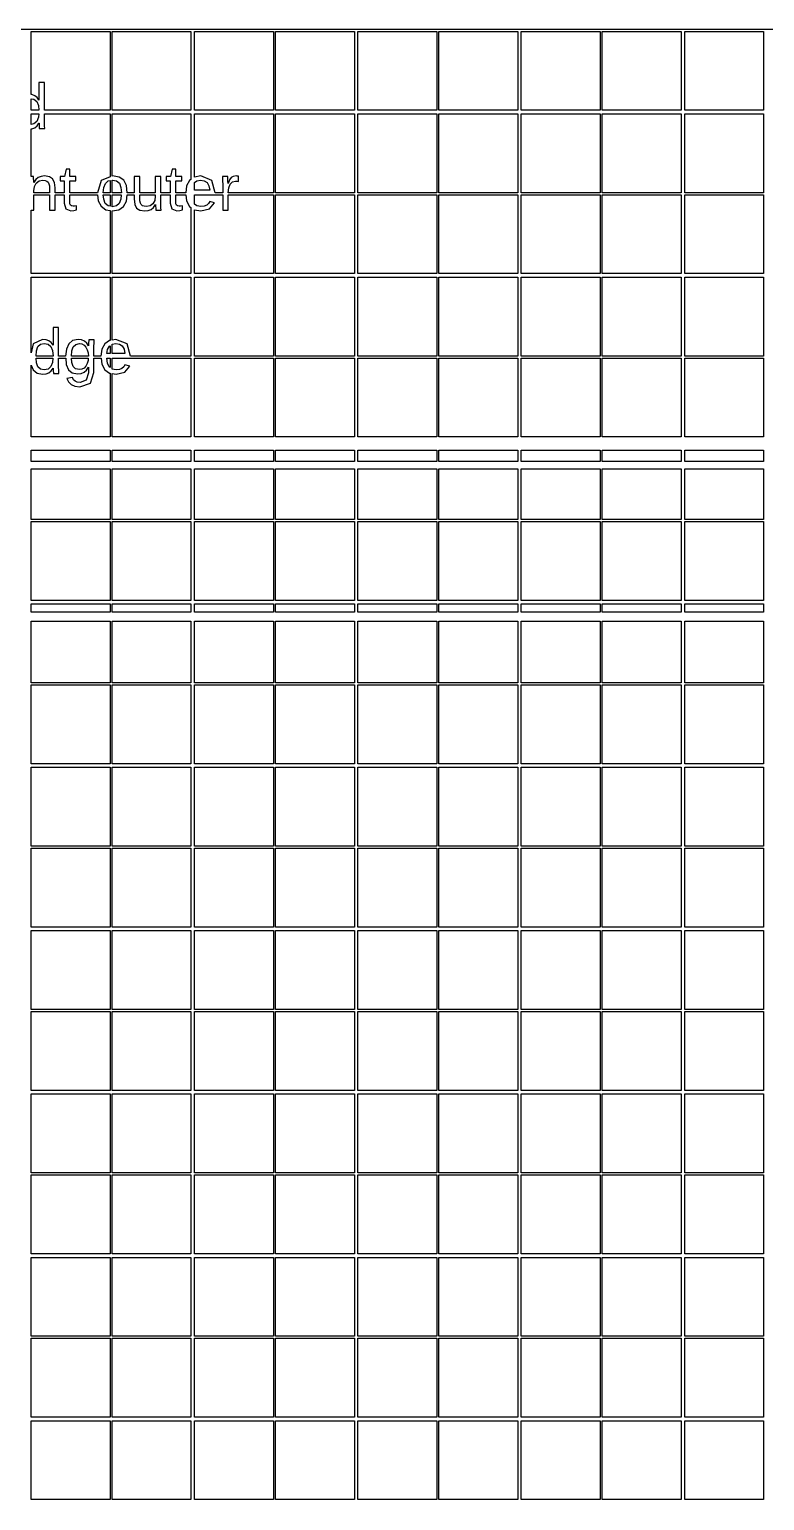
# Model space of a CAD drawing. Extents: x -185 to 185, y -185 to 185.
# Drawn here: x -140 to -95, y 95 to 185.1 of the extents above; entities that cross this region are included whole.
import ezdxf

# ---------------------------------------------------------------- set-up
doc = ezdxf.new("R2010")
doc.units = 0
doc.layers.get('0').update_dxf_attribs({"linetype": 'CONTINUOUS'})

msp = doc.modelspace()

# ---------------------------------------------------------------- linework, layer by layer
for points in [[(185, -185), (185.06, -185), (185.06, 185), (185, 185), (185, 185.06), (-185, 185.06), (-185, 185), (-185.06, 185), (-185.06, -185), (-185, -185), (-185, -185.06), (185, -185.06)], [(-139.078, 181.812), (-139.42, 181.812), (-139.42, 180.96), (-139.416, 180.73), (-139.42, 180.73), (-139.53, 180.891), (-139.671, 181.002), (-139.846, 181.066), (-139.89, 181.07), (-139.89, 184.94), (-135.06, 184.94), (-135.06, 180.11), (-139.078, 180.11)], [(-134.94, 184.94), (-130.11, 184.94), (-130.11, 180.11), (-134.94, 180.11)], [(-129.89, 184.94), (-125.06, 184.94), (-125.06, 180.11), (-129.89, 180.11)], [(-124.94, 184.94), (-120.11, 184.94), (-120.11, 180.11), (-124.94, 180.11)], [(-119.89, 184.94), (-115.06, 184.94), (-115.06, 180.11), (-119.89, 180.11)], [(-114.94, 184.94), (-110.11, 184.94), (-110.11, 180.11), (-114.94, 180.11)], [(-109.89, 184.94), (-105.06, 184.94), (-105.06, 180.11), (-109.89, 180.11)], [(-104.94, 184.94), (-100.11, 184.94), (-100.11, 180.11), (-104.94, 180.11)], [(-99.89, 184.94), (-95.06, 184.94), (-95.06, 180.11), (-99.89, 180.11)], [(-139.89, 180.819), (-139.721, 180.787), (-139.551, 180.645), (-139.453, 180.4), (-139.426, 180.11), (-139.89, 180.11)], [(-138.421, 175.364), (-138.46, 175.696), (-138.578, 175.919), (-138.78, 176.045), (-139.073, 176.087), (-139.284, 176.065), (-139.457, 175.999), (-139.603, 175.879), (-139.73, 175.698), (-139.735, 175.698), (-139.739, 175.824), (-139.742, 175.902), (-139.745, 175.953), (-139.747, 175.998), (-139.749, 176.032), (-139.75, 176.049), (-139.89, 176.049), (-139.89, 178.974), (-139.847, 178.978), (-139.672, 179.042), (-139.531, 179.156), (-139.42, 179.325), (-139.413, 179.325), (-139.411, 179.238), (-139.406, 179.135), (-139.399, 179.045), (-139.394, 178.995), (-139.067, 178.995), (-139.076, 179.152), (-139.078, 179.418), (-139.078, 179.89), (-135.06, 179.89), (-135.06, 176.035), (-135.614, 175.821), (-135.834, 175.06), (-137.531, 175.06), (-137.531, 175.8), (-137.151, 175.8), (-137.151, 176.049), (-137.531, 176.049), (-137.531, 176.509), (-137.759, 176.509), (-137.859, 176.049), (-138.11, 176.049), (-138.11, 175.8), (-137.872, 175.8), (-137.872, 175.06), (-138.421, 175.06)], [(-139.89, 179.89), (-139.434, 179.89), (-139.453, 179.679), (-139.551, 179.422), (-139.722, 179.271), (-139.89, 179.237)], [(-134.064, 175.497), (-134.231, 175.828), (-134.515, 176.022), (-134.924, 176.087), (-134.94, 176.081), (-134.94, 179.89), (-130.11, 179.89), (-130.11, 175.878), (-130.198, 175.816), (-130.377, 175.485), (-130.433, 175.06), (-131.044, 175.06), (-131.044, 175.8), (-130.664, 175.8), (-130.664, 176.049), (-131.044, 176.049), (-131.044, 176.509), (-131.272, 176.509), (-131.373, 176.049), (-131.623, 176.049), (-131.623, 175.8), (-131.386, 175.8), (-131.386, 175.06), (-131.952, 175.06), (-131.952, 176.049), (-132.294, 176.049), (-132.294, 175.06), (-133.249, 175.06), (-133.249, 176.049), (-133.592, 176.049), (-133.592, 175.06), (-134.013, 175.06)], [(-128.838, 175.814), (-129.517, 176.087), (-129.89, 176.022), (-129.89, 179.89), (-125.06, 179.89), (-125.06, 175.06), (-127.827, 175.06), (-127.827, 175.066), (-127.799, 175.368), (-127.715, 175.591), (-127.578, 175.728), (-127.391, 175.774), (-127.288, 175.769), (-127.208, 175.755), (-127.208, 176.068), (-127.278, 176.082), (-127.347, 176.087), (-127.519, 176.063), (-127.647, 175.99), (-127.747, 175.852), (-127.835, 175.63), (-127.843, 175.63), (-127.846, 175.77), (-127.858, 176.049), (-128.181, 176.049), (-128.172, 175.798), (-128.169, 175.571), (-128.169, 175.06), (-128.63, 175.06)], [(-124.94, 179.89), (-120.11, 179.89), (-120.11, 175.06), (-124.94, 175.06)], [(-119.89, 179.89), (-115.06, 179.89), (-115.06, 175.06), (-119.89, 175.06)], [(-114.94, 179.89), (-110.11, 179.89), (-110.11, 175.06), (-114.94, 175.06)], [(-109.89, 179.89), (-105.06, 179.89), (-105.06, 175.06), (-109.89, 175.06)], [(-104.94, 179.89), (-100.11, 179.89), (-100.11, 175.06), (-104.94, 175.06)], [(-99.89, 179.89), (-95.06, 179.89), (-95.06, 175.06), (-99.89, 175.06)], [(-139.72, 175.185), (-139.684, 175.452), (-139.578, 175.654), (-139.409, 175.781), (-139.188, 175.823), (-139.04, 175.811), (-138.932, 175.774), (-138.857, 175.709), (-138.805, 175.612), (-138.775, 175.478), (-138.765, 175.297), (-138.765, 175.06), (-139.72, 175.06)], [(-135.452, 175.386), (-135.352, 175.638), (-135.176, 175.785), (-135.06, 175.808), (-135.06, 175.06), (-135.482, 175.06)], [(-134.94, 175.83), (-134.918, 175.835), (-134.663, 175.786), (-134.493, 175.642), (-134.399, 175.391), (-134.37, 175.06), (-134.94, 175.06)], [(-129.89, 175.688), (-129.746, 175.793), (-129.523, 175.835), (-129.297, 175.797), (-129.13, 175.686), (-129.02, 175.493), (-128.965, 175.212), (-129.89, 175.212)], [(-139.89, 173.995), (-139.72, 173.995), (-139.72, 174.94), (-138.765, 174.94), (-138.765, 173.995), (-138.421, 173.995), (-138.421, 174.94), (-137.872, 174.94), (-137.872, 174.429), (-137.77, 174.081), (-137.462, 173.964), (-137.288, 173.976), (-137.117, 174.01), (-137.117, 174.262), (-137.231, 174.242), (-137.314, 174.236), (-137.416, 174.251), (-137.482, 174.296), (-137.519, 174.378), (-137.531, 174.504), (-137.531, 174.94), (-135.834, 174.94), (-135.787, 174.566), (-135.615, 174.231), (-135.33, 174.025), (-135.06, 173.978), (-135.06, 170.11), (-139.89, 170.11)], [(-135.184, 174.26), (-135.354, 174.413), (-135.453, 174.668), (-135.478, 174.94), (-135.06, 174.94), (-135.06, 174.234)], [(-134.94, 173.958), (-134.935, 173.957), (-134.537, 174.023), (-134.246, 174.221), (-134.068, 174.553), (-134.019, 174.94), (-133.592, 174.94), (-133.592, 174.68), (-133.553, 174.348), (-133.436, 174.125), (-133.234, 173.999), (-132.941, 173.957), (-132.73, 173.979), (-132.557, 174.045), (-132.411, 174.164), (-132.284, 174.346), (-132.278, 174.346), (-132.275, 174.22), (-132.272, 174.142), (-132.269, 174.091), (-132.267, 174.046), (-132.265, 174.012), (-132.263, 173.995), (-131.94, 173.995), (-131.949, 174.144), (-131.952, 174.433), (-131.952, 174.94), (-131.386, 174.94), (-131.386, 174.429), (-131.283, 174.081), (-130.976, 173.964), (-130.801, 173.976), (-130.63, 174.01), (-130.63, 174.262), (-130.744, 174.242), (-130.828, 174.236), (-130.93, 174.251), (-130.996, 174.296), (-131.032, 174.378), (-131.044, 174.504), (-131.044, 174.94), (-130.424, 174.94), (-130.377, 174.566), (-130.198, 174.228), (-130.11, 174.167), (-130.11, 170.11), (-134.94, 170.11)], [(-134.94, 174.21), (-134.94, 174.94), (-134.375, 174.94), (-134.4, 174.66), (-134.499, 174.407), (-134.675, 174.259), (-134.939, 174.209)], [(-132.974, 174.233), (-133.082, 174.27), (-133.157, 174.335), (-133.209, 174.431), (-133.239, 174.566), (-133.249, 174.747), (-133.249, 174.94), (-132.294, 174.94), (-132.294, 174.859), (-132.329, 174.591), (-132.436, 174.39), (-132.605, 174.263), (-132.825, 174.221)], [(-129.89, 174.022), (-129.504, 173.957), (-128.968, 174.078), (-128.667, 174.443), (-128.967, 174.528), (-129.036, 174.403), (-129.148, 174.302), (-129.304, 174.235), (-129.504, 174.213), (-129.751, 174.261), (-129.89, 174.372), (-129.89, 174.94), (-128.169, 174.94), (-128.169, 173.995), (-127.827, 173.995), (-127.827, 174.94), (-125.06, 174.94), (-125.06, 170.11), (-129.89, 170.11)], [(-124.94, 174.94), (-120.11, 174.94), (-120.11, 170.11), (-124.94, 170.11)], [(-119.89, 174.94), (-115.06, 174.94), (-115.06, 170.11), (-119.89, 170.11)], [(-114.94, 174.94), (-110.11, 174.94), (-110.11, 170.11), (-114.94, 170.11)], [(-109.89, 174.94), (-105.06, 174.94), (-105.06, 170.11), (-109.89, 170.11)], [(-104.94, 174.94), (-100.11, 174.94), (-100.11, 170.11), (-104.94, 170.11)], [(-99.89, 174.94), (-95.06, 174.94), (-95.06, 170.11), (-99.89, 170.11)], [(-138.213, 166.812), (-138.554, 166.812), (-138.554, 165.96), (-138.55, 165.73), (-138.554, 165.73), (-138.664, 165.891), (-138.805, 166.002), (-138.98, 166.066), (-139.194, 166.087), (-139.761, 165.818), (-139.89, 165.268), (-139.89, 169.89), (-135.06, 169.89), (-135.06, 166.025), (-135.095, 166.019), (-135.384, 165.816), (-135.563, 165.485), (-135.619, 165.06), (-136.05, 165.06), (-136.05, 165.624), (-136.047, 165.892), (-136.038, 166.049), (-136.363, 166.049), (-136.371, 166.004), (-136.378, 165.895), (-136.384, 165.776), (-136.386, 165.698), (-136.39, 165.698), (-136.495, 165.861), (-136.637, 165.982), (-136.812, 166.056), (-137.016, 166.081), (-137.356, 166.017), (-137.596, 165.822), (-137.739, 165.492), (-137.783, 165.06), (-138.213, 165.06)], [(-134.024, 165.814), (-134.703, 166.087), (-134.94, 166.046), (-134.94, 169.89), (-130.11, 169.89), (-130.11, 165.06), (-133.816, 165.06)], [(-129.89, 169.89), (-125.06, 169.89), (-125.06, 165.06), (-129.89, 165.06)], [(-124.94, 169.89), (-120.11, 169.89), (-120.11, 165.06), (-124.94, 165.06)], [(-119.89, 169.89), (-115.06, 169.89), (-115.06, 165.06), (-119.89, 165.06)], [(-114.94, 169.89), (-110.11, 169.89), (-110.11, 165.06), (-114.94, 165.06)], [(-109.89, 169.89), (-105.06, 169.89), (-105.06, 165.06), (-109.89, 165.06)], [(-104.94, 169.89), (-100.11, 169.89), (-100.11, 165.06), (-104.94, 165.06)], [(-99.89, 169.89), (-95.06, 169.89), (-95.06, 165.06), (-99.89, 165.06)], [(-139.562, 165.393), (-139.476, 165.644), (-139.325, 165.787), (-139.103, 165.835), (-138.855, 165.787), (-138.685, 165.645), (-138.587, 165.4), (-138.556, 165.06), (-139.588, 165.06)], [(-137.404, 165.388), (-137.314, 165.637), (-137.159, 165.78), (-136.933, 165.827), (-136.783, 165.803), (-136.651, 165.731), (-136.54, 165.614), (-136.458, 165.454), (-136.407, 165.255), (-136.392, 165.06), (-137.431, 165.06)], [(-134.94, 165.787), (-134.932, 165.793), (-134.709, 165.835), (-134.483, 165.797), (-134.316, 165.686), (-134.206, 165.493), (-134.151, 165.212), (-134.94, 165.212)], [(-139.89, 164.514), (-139.767, 164.219), (-139.532, 164.022), (-139.194, 163.957), (-138.981, 163.978), (-138.806, 164.042), (-138.665, 164.156), (-138.554, 164.325), (-138.547, 164.325), (-138.545, 164.238), (-138.54, 164.135), (-138.534, 164.045), (-138.528, 163.995), (-138.201, 163.995), (-138.21, 164.152), (-138.213, 164.418), (-138.213, 164.94), (-137.78, 164.94), (-137.743, 164.552), (-137.61, 164.23), (-137.382, 164.042), (-137.054, 163.979), (-136.842, 164.004), (-136.659, 164.079), (-136.508, 164.203), (-136.393, 164.376), (-136.39, 164.376), (-136.39, 164.046), (-136.517, 163.597), (-136.9, 163.448), (-137.072, 163.467), (-137.207, 163.525), (-137.303, 163.618), (-137.358, 163.744), (-137.702, 163.695), (-137.609, 163.479), (-137.445, 163.32), (-137.212, 163.221), (-136.91, 163.188), (-136.265, 163.404), (-136.05, 164.054), (-136.05, 164.94), (-135.61, 164.94), (-135.563, 164.566), (-135.384, 164.228), (-135.091, 164.025), (-135.06, 164.019), (-135.06, 160.11), (-139.89, 160.11)], [(-139.328, 164.267), (-139.477, 164.407), (-139.563, 164.654), (-139.585, 164.94), (-138.564, 164.94), (-138.587, 164.679), (-138.685, 164.422), (-138.856, 164.271), (-139.107, 164.221)], [(-137.17, 164.278), (-137.322, 164.416), (-137.406, 164.66), (-137.428, 164.94), (-136.396, 164.94), (-136.407, 164.794), (-136.458, 164.599), (-136.541, 164.443), (-136.652, 164.327), (-136.786, 164.256), (-136.938, 164.232)], [(-135.117, 164.405), (-135.227, 164.637), (-135.262, 164.94), (-135.06, 164.94), (-135.06, 164.359)], [(-135.215, 165.471), (-135.103, 165.668), (-135.06, 165.7), (-135.06, 165.212), (-135.26, 165.212)], [(-134.94, 163.999), (-134.69, 163.957), (-134.154, 164.078), (-133.853, 164.443), (-134.153, 164.528), (-134.222, 164.403), (-134.334, 164.302), (-134.49, 164.235), (-134.69, 164.213), (-134.937, 164.261), (-134.94, 164.263), (-134.94, 164.94), (-130.11, 164.94), (-130.11, 160.11), (-134.94, 160.11)], [(-129.89, 164.94), (-125.06, 164.94), (-125.06, 160.11), (-129.89, 160.11)], [(-124.94, 164.94), (-120.11, 164.94), (-120.11, 160.11), (-124.94, 160.11)], [(-119.89, 164.94), (-115.06, 164.94), (-115.06, 160.11), (-119.89, 160.11)], [(-114.94, 164.94), (-110.11, 164.94), (-110.11, 160.11), (-114.94, 160.11)], [(-109.89, 164.94), (-105.06, 164.94), (-105.06, 160.11), (-109.89, 160.11)], [(-104.94, 164.94), (-100.11, 164.94), (-100.11, 160.11), (-104.94, 160.11)], [(-99.89, 164.94), (-95.06, 164.94), (-95.06, 160.11), (-99.89, 160.11)], [(-139.89, 158.606), (-139.89, 159.3), (-135.06, 159.3), (-135.06, 158.606)], [(-134.94, 158.606), (-134.94, 159.3), (-130.11, 159.3), (-130.11, 158.606)], [(-129.89, 158.606), (-129.89, 159.3), (-125.06, 159.3), (-125.06, 158.606)], [(-124.94, 158.606), (-124.94, 159.3), (-120.11, 159.3), (-120.11, 158.606)], [(-119.89, 158.606), (-119.89, 159.3), (-115.06, 159.3), (-115.06, 158.606)], [(-114.94, 158.606), (-114.94, 159.3), (-110.11, 159.3), (-110.11, 158.606)], [(-109.89, 158.606), (-109.89, 159.3), (-105.06, 159.3), (-105.06, 158.606)], [(-104.94, 158.606), (-104.94, 159.3), (-100.11, 159.3), (-100.11, 158.606)], [(-99.89, 158.606), (-99.89, 159.3), (-95.06, 159.3), (-95.06, 158.606)], [(-139.89, 158.156), (-135.06, 158.156), (-135.06, 155.06), (-139.89, 155.06)], [(-134.94, 158.156), (-130.11, 158.156), (-130.11, 155.06), (-134.94, 155.06)], [(-129.89, 158.156), (-125.06, 158.156), (-125.06, 155.06), (-129.89, 155.06)], [(-124.94, 158.156), (-120.11, 158.156), (-120.11, 155.06), (-124.94, 155.06)], [(-119.89, 158.156), (-115.06, 158.156), (-115.06, 155.06), (-119.89, 155.06)], [(-114.94, 158.156), (-110.11, 158.156), (-110.11, 155.06), (-114.94, 155.06)], [(-109.89, 158.156), (-105.06, 158.156), (-105.06, 155.06), (-109.89, 155.06)], [(-104.94, 158.156), (-100.11, 158.156), (-100.11, 155.06), (-104.94, 155.06)], [(-99.89, 158.156), (-95.06, 158.156), (-95.06, 155.06), (-99.89, 155.06)], [(-139.89, 154.94), (-135.06, 154.94), (-135.06, 150.11), (-139.89, 150.11)], [(-134.94, 154.94), (-130.11, 154.94), (-130.11, 150.11), (-134.94, 150.11)], [(-129.89, 154.94), (-125.06, 154.94), (-125.06, 150.11), (-129.89, 150.11)], [(-124.94, 154.94), (-120.11, 154.94), (-120.11, 150.11), (-124.94, 150.11)], [(-119.89, 154.94), (-115.06, 154.94), (-115.06, 150.11), (-119.89, 150.11)], [(-114.94, 154.94), (-110.11, 154.94), (-110.11, 150.11), (-114.94, 150.11)], [(-109.89, 154.94), (-105.06, 154.94), (-105.06, 150.11), (-109.89, 150.11)], [(-104.94, 154.94), (-100.11, 154.94), (-100.11, 150.11), (-104.94, 150.11)], [(-99.89, 154.94), (-95.06, 154.94), (-95.06, 150.11), (-99.89, 150.11)], [(-139.89, 149.38), (-139.89, 149.89), (-135.06, 149.89), (-135.06, 149.38)], [(-134.94, 149.38), (-134.94, 149.89), (-130.11, 149.89), (-130.11, 149.38)], [(-129.89, 149.38), (-129.89, 149.89), (-125.06, 149.89), (-125.06, 149.38)], [(-124.94, 149.38), (-124.94, 149.89), (-120.11, 149.89), (-120.11, 149.38)], [(-119.89, 149.38), (-119.89, 149.89), (-115.06, 149.89), (-115.06, 149.38)], [(-114.94, 149.38), (-114.94, 149.89), (-110.11, 149.89), (-110.11, 149.38)], [(-109.89, 149.38), (-109.89, 149.89), (-105.06, 149.89), (-105.06, 149.38)], [(-104.94, 149.38), (-104.94, 149.89), (-100.11, 149.89), (-100.11, 149.38)], [(-99.89, 149.38), (-99.89, 149.89), (-95.06, 149.89), (-95.06, 149.38)], [(-139.89, 148.83), (-135.06, 148.83), (-135.06, 145.06), (-139.89, 145.06)], [(-134.94, 148.83), (-130.11, 148.83), (-130.11, 145.06), (-134.94, 145.06)], [(-129.89, 148.83), (-125.06, 148.83), (-125.06, 145.06), (-129.89, 145.06)], [(-124.94, 148.83), (-120.11, 148.83), (-120.11, 145.06), (-124.94, 145.06)], [(-119.89, 148.83), (-115.06, 148.83), (-115.06, 145.06), (-119.89, 145.06)], [(-114.94, 148.83), (-110.11, 148.83), (-110.11, 145.06), (-114.94, 145.06)], [(-109.89, 148.83), (-105.06, 148.83), (-105.06, 145.06), (-109.89, 145.06)], [(-104.94, 148.83), (-100.11, 148.83), (-100.11, 145.06), (-104.94, 145.06)], [(-99.89, 148.83), (-95.06, 148.83), (-95.06, 145.06), (-99.89, 145.06)], [(-139.89, 144.94), (-135.06, 144.94), (-135.06, 140.11), (-139.89, 140.11)], [(-134.94, 144.94), (-130.11, 144.94), (-130.11, 140.11), (-134.94, 140.11)], [(-129.89, 144.94), (-125.06, 144.94), (-125.06, 140.11), (-129.89, 140.11)], [(-124.94, 144.94), (-120.11, 144.94), (-120.11, 140.11), (-124.94, 140.11)], [(-119.89, 144.94), (-115.06, 144.94), (-115.06, 140.11), (-119.89, 140.11)], [(-114.94, 144.94), (-110.11, 144.94), (-110.11, 140.11), (-114.94, 140.11)], [(-109.89, 144.94), (-105.06, 144.94), (-105.06, 140.11), (-109.89, 140.11)], [(-104.94, 144.94), (-100.11, 144.94), (-100.11, 140.11), (-104.94, 140.11)], [(-99.89, 144.94), (-95.06, 144.94), (-95.06, 140.11), (-99.89, 140.11)], [(-139.89, 139.89), (-135.06, 139.89), (-135.06, 135.06), (-139.89, 135.06)], [(-134.94, 139.89), (-130.11, 139.89), (-130.11, 135.06), (-134.94, 135.06)], [(-129.89, 139.89), (-125.06, 139.89), (-125.06, 135.06), (-129.89, 135.06)], [(-124.94, 139.89), (-120.11, 139.89), (-120.11, 135.06), (-124.94, 135.06)], [(-119.89, 139.89), (-115.06, 139.89), (-115.06, 135.06), (-119.89, 135.06)], [(-114.94, 139.89), (-110.11, 139.89), (-110.11, 135.06), (-114.94, 135.06)], [(-109.89, 139.89), (-105.06, 139.89), (-105.06, 135.06), (-109.89, 135.06)], [(-104.94, 139.89), (-100.11, 139.89), (-100.11, 135.06), (-104.94, 135.06)], [(-99.89, 139.89), (-95.06, 139.89), (-95.06, 135.06), (-99.89, 135.06)], [(-139.89, 134.94), (-135.06, 134.94), (-135.06, 130.11), (-139.89, 130.11)], [(-134.94, 134.94), (-130.11, 134.94), (-130.11, 130.11), (-134.94, 130.11)], [(-129.89, 134.94), (-125.06, 134.94), (-125.06, 130.11), (-129.89, 130.11)], [(-124.94, 134.94), (-120.11, 134.94), (-120.11, 130.11), (-124.94, 130.11)], [(-119.89, 134.94), (-115.06, 134.94), (-115.06, 130.11), (-119.89, 130.11)], [(-114.94, 134.94), (-110.11, 134.94), (-110.11, 130.11), (-114.94, 130.11)], [(-109.89, 134.94), (-105.06, 134.94), (-105.06, 130.11), (-109.89, 130.11)], [(-104.94, 134.94), (-100.11, 134.94), (-100.11, 130.11), (-104.94, 130.11)], [(-99.89, 134.94), (-95.06, 134.94), (-95.06, 130.11), (-99.89, 130.11)], [(-139.89, 129.89), (-135.06, 129.89), (-135.06, 125.06), (-139.89, 125.06)], [(-134.94, 129.89), (-130.11, 129.89), (-130.11, 125.06), (-134.94, 125.06)], [(-129.89, 129.89), (-125.06, 129.89), (-125.06, 125.06), (-129.89, 125.06)], [(-124.94, 129.89), (-120.11, 129.89), (-120.11, 125.06), (-124.94, 125.06)], [(-119.89, 129.89), (-115.06, 129.89), (-115.06, 125.06), (-119.89, 125.06)], [(-114.94, 129.89), (-110.11, 129.89), (-110.11, 125.06), (-114.94, 125.06)], [(-109.89, 129.89), (-105.06, 129.89), (-105.06, 125.06), (-109.89, 125.06)], [(-104.94, 129.89), (-100.11, 129.89), (-100.11, 125.06), (-104.94, 125.06)], [(-99.89, 129.89), (-95.06, 129.89), (-95.06, 125.06), (-99.89, 125.06)], [(-139.89, 124.94), (-135.06, 124.94), (-135.06, 120.11), (-139.89, 120.11)], [(-134.94, 124.94), (-130.11, 124.94), (-130.11, 120.11), (-134.94, 120.11)], [(-129.89, 124.94), (-125.06, 124.94), (-125.06, 120.11), (-129.89, 120.11)], [(-124.94, 124.94), (-120.11, 124.94), (-120.11, 120.11), (-124.94, 120.11)], [(-119.89, 124.94), (-115.06, 124.94), (-115.06, 120.11), (-119.89, 120.11)], [(-114.94, 124.94), (-110.11, 124.94), (-110.11, 120.11), (-114.94, 120.11)], [(-109.89, 124.94), (-105.06, 124.94), (-105.06, 120.11), (-109.89, 120.11)], [(-104.94, 124.94), (-100.11, 124.94), (-100.11, 120.11), (-104.94, 120.11)], [(-99.89, 124.94), (-95.06, 124.94), (-95.06, 120.11), (-99.89, 120.11)], [(-139.89, 119.89), (-135.06, 119.89), (-135.06, 115.06), (-139.89, 115.06)], [(-134.94, 119.89), (-130.11, 119.89), (-130.11, 115.06), (-134.94, 115.06)], [(-129.89, 119.89), (-125.06, 119.89), (-125.06, 115.06), (-129.89, 115.06)], [(-124.94, 119.89), (-120.11, 119.89), (-120.11, 115.06), (-124.94, 115.06)], [(-119.89, 119.89), (-115.06, 119.89), (-115.06, 115.06), (-119.89, 115.06)], [(-114.94, 119.89), (-110.11, 119.89), (-110.11, 115.06), (-114.94, 115.06)], [(-109.89, 119.89), (-105.06, 119.89), (-105.06, 115.06), (-109.89, 115.06)], [(-104.94, 119.89), (-100.11, 119.89), (-100.11, 115.06), (-104.94, 115.06)], [(-99.89, 119.89), (-95.06, 119.89), (-95.06, 115.06), (-99.89, 115.06)], [(-139.89, 114.94), (-135.06, 114.94), (-135.06, 110.11), (-139.89, 110.11)], [(-134.94, 114.94), (-130.11, 114.94), (-130.11, 110.11), (-134.94, 110.11)], [(-129.89, 114.94), (-125.06, 114.94), (-125.06, 110.11), (-129.89, 110.11)], [(-124.94, 114.94), (-120.11, 114.94), (-120.11, 110.11), (-124.94, 110.11)], [(-119.89, 114.94), (-115.06, 114.94), (-115.06, 110.11), (-119.89, 110.11)], [(-114.94, 114.94), (-110.11, 114.94), (-110.11, 110.11), (-114.94, 110.11)], [(-109.89, 114.94), (-105.06, 114.94), (-105.06, 110.11), (-109.89, 110.11)], [(-104.94, 114.94), (-100.11, 114.94), (-100.11, 110.11), (-104.94, 110.11)], [(-99.89, 114.94), (-95.06, 114.94), (-95.06, 110.11), (-99.89, 110.11)], [(-139.89, 109.89), (-135.06, 109.89), (-135.06, 105.06), (-139.89, 105.06)], [(-134.94, 109.89), (-130.11, 109.89), (-130.11, 105.06), (-134.94, 105.06)], [(-129.89, 109.89), (-125.06, 109.89), (-125.06, 105.06), (-129.89, 105.06)], [(-124.94, 109.89), (-120.11, 109.89), (-120.11, 105.06), (-124.94, 105.06)], [(-119.89, 109.89), (-115.06, 109.89), (-115.06, 105.06), (-119.89, 105.06)], [(-114.94, 109.89), (-110.11, 109.89), (-110.11, 105.06), (-114.94, 105.06)], [(-109.89, 109.89), (-105.06, 109.89), (-105.06, 105.06), (-109.89, 105.06)], [(-104.94, 109.89), (-100.11, 109.89), (-100.11, 105.06), (-104.94, 105.06)], [(-99.89, 109.89), (-95.06, 109.89), (-95.06, 105.06), (-99.89, 105.06)], [(-139.89, 104.94), (-135.06, 104.94), (-135.06, 100.11), (-139.89, 100.11)], [(-134.94, 104.94), (-130.11, 104.94), (-130.11, 100.11), (-134.94, 100.11)], [(-129.89, 104.94), (-125.06, 104.94), (-125.06, 100.11), (-129.89, 100.11)], [(-124.94, 104.94), (-120.11, 104.94), (-120.11, 100.11), (-124.94, 100.11)], [(-119.89, 104.94), (-115.06, 104.94), (-115.06, 100.11), (-119.89, 100.11)], [(-114.94, 104.94), (-110.11, 104.94), (-110.11, 100.11), (-114.94, 100.11)], [(-109.89, 104.94), (-105.06, 104.94), (-105.06, 100.11), (-109.89, 100.11)], [(-104.94, 104.94), (-100.11, 104.94), (-100.11, 100.11), (-104.94, 100.11)], [(-99.89, 104.94), (-95.06, 104.94), (-95.06, 100.11), (-99.89, 100.11)], [(-139.89, 99.89), (-135.06, 99.89), (-135.06, 95.06), (-139.89, 95.06)], [(-134.94, 99.89), (-130.11, 99.89), (-130.11, 95.06), (-134.94, 95.06)], [(-129.89, 99.89), (-125.06, 99.89), (-125.06, 95.06), (-129.89, 95.06)], [(-124.94, 99.89), (-120.11, 99.89), (-120.11, 95.06), (-124.94, 95.06)], [(-119.89, 99.89), (-115.06, 99.89), (-115.06, 95.06), (-119.89, 95.06)], [(-114.94, 99.89), (-110.11, 99.89), (-110.11, 95.06), (-114.94, 95.06)], [(-109.89, 99.89), (-105.06, 99.89), (-105.06, 95.06), (-109.89, 95.06)], [(-104.94, 99.89), (-100.11, 99.89), (-100.11, 95.06), (-104.94, 95.06)], [(-99.89, 99.89), (-95.06, 99.89), (-95.06, 95.06), (-99.89, 95.06)]]:
    msp.add_lwpolyline(points, close=True)

doc.saveas('drawing.dxf')
